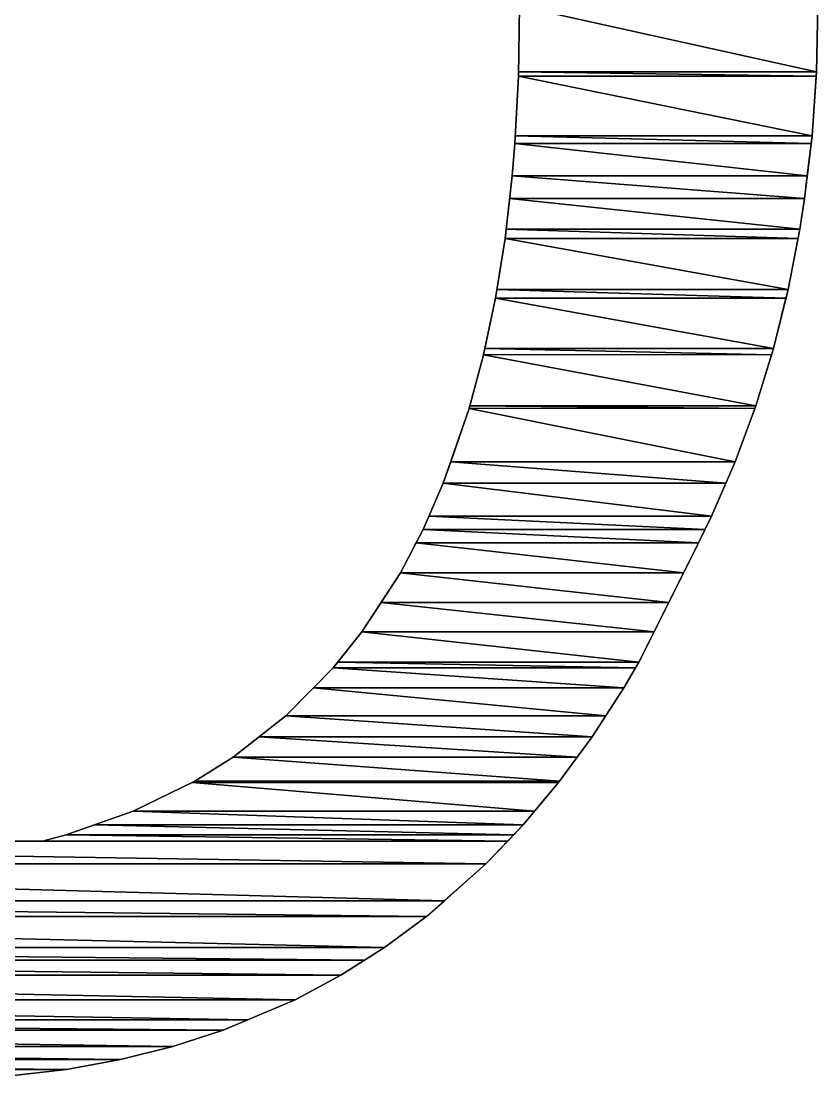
# Model space of a CAD drawing. Header units: metres. Extents: x -339 to -255, y -236 to -200.
# Drawn here: x -281.36 to -268, y -235.94 to -218.25 of the extents above; entities that cross this region are included whole.
import ezdxf

# ---------------------------------------------------------------- set-up
doc = ezdxf.new("R2010")
doc.units = ezdxf.units.M

msp = doc.modelspace()

# ---------------------------------------------------------------- linework, layer by layer
for points in [[(-273, -218, -366.41016), (-273.02, -219.175, -366.41016), (-273, -218, -346.41016), (-272.9999, -217.9999, -346.41006)], [(-273.02, -219.175, -366.41016), (-273, -218, -366.41016), (-273, -218, -346.41016), (-272.9999, -217.9999, -346.41006)], [(-273, -218, -346.41016), (-273.02, -219.175, -346.41016), (-273.02, -219.175, -366.41016), (-273.0199, -219.1749, -366.41006)], [(-273.02, -219.175, -346.41016), (-273, -218, -346.41016), (-273.02, -219.175, -346.41016), (-273.0199, -219.1749, -346.41006)], [(-268.0247, -219.09877, -346.41016), (-273, -218, -346.41016), (-273.0187, -219.09877, -346.41016), (-273.01862, -219.09866, -346.41006)], [(-268.0247, -219.09877, -366.41016), (-273, -218, -366.41016), (-273.0187, -219.09877, -366.41016), (-273.01862, -219.09866, -366.41006)], [(-273, -218, -346.41016), (-268.0247, -219.09877, -346.41016), (-268, -218, -346.41016), (-267.9999, -217.9999, -346.41006)], [(-273, -218, -366.41016), (-268.0247, -219.09877, -366.41016), (-268, -218, -366.41016), (-267.9999, -217.9999, -366.41006)], [(-268.0247, -219.09877, -366.41016), (-268.0247, -219.09877, -346.41016), (-268, -218, -366.41016), (-267.9999, -217.9999, -366.41006)], [(-268.0247, -219.09877, -346.41016), (-268, -218, -366.41016), (-268, -218, -346.41016), (-267.9999, -217.9999, -346.41006)], [(-268, -218, -366.41016), (-268.0247, -219.09877, -346.41016), (-268.0247, -219.09877, -366.41016), (-268.0246, -219.09866, -366.41006)], [(-268, -218, -346.41016), (-268, -218, -346.41016), (-268.0247, -219.09877, -346.41016), (-268.0246, -219.09866, -346.41006)], [(-268.02994, -219.175, -346.41016), (-273.0187, -219.09877, -346.41016), (-273.02, -219.175, -346.41016), (-273.0199, -219.1749, -346.41006)], [(-268.02994, -219.175, -366.41016), (-273.0187, -219.09877, -366.41016), (-273.02, -219.175, -366.41016), (-273.0199, -219.1749, -366.41006)], [(-273.0187, -219.09877, -346.41016), (-268.02994, -219.175, -346.41016), (-268.0247, -219.09877, -346.41016), (-268.0246, -219.09866, -346.41006)], [(-273.0187, -219.09877, -366.41016), (-268.02994, -219.175, -366.41016), (-268.0247, -219.09877, -366.41016), (-268.0246, -219.09866, -366.41006)], [(-268.09875, -220.17284, -346.41016), (-268.0247, -219.09877, -346.41016), (-268.0247, -219.09877, -366.41016), (-268.0246, -219.09866, -366.41006)], [(-268.0247, -219.09877, -346.41016), (-268.09875, -220.17284, -346.41016), (-268.0247, -219.09877, -346.41016), (-268.0246, -219.09866, -346.41006)], [(-268.09875, -220.17284, -366.41016), (-268.0247, -219.09877, -366.41016), (-268.09875, -220.17284, -346.41016), (-268.09866, -220.17273, -346.41006)], [(-268.0247, -219.09877, -366.41016), (-268.09875, -220.17284, -366.41016), (-268.09875, -220.17284, -346.41016), (-268.09866, -220.17273, -346.41006)], [(-268.0247, -219.09877, -346.41016), (-268.0247, -219.09877, -366.41016), (-268.0247, -219.09877, -346.41016), (-268.0246, -219.09866, -346.41006)], [(-273.08, -220.3, -366.41016), (-273.02, -219.175, -346.41016), (-273.02, -219.175, -366.41016), (-273.0199, -219.1749, -366.41006)], [(-273.08, -220.3, -346.41016), (-273.08, -220.3, -346.41016), (-273.02, -219.175, -346.41016), (-273.0199, -219.1749, -346.41006)], [(-273.02, -219.175, -366.41016), (-273.02, -219.175, -346.41016), (-273.08, -220.3, -366.41016), (-273.0799, -220.2999, -366.41006)], [(-273.02, -219.175, -346.41016), (-273.08, -220.3, -366.41016), (-273.08, -220.3, -346.41016), (-273.0799, -220.2999, -346.41006)], [(-268.09875, -220.17284, -346.41016), (-273.02, -219.175, -346.41016), (-273.0732, -220.17284, -346.41016), (-273.07312, -220.17273, -346.41006)], [(-268.09875, -220.17284, -366.41016), (-273.02, -219.175, -366.41016), (-273.0732, -220.17284, -366.41016), (-273.07312, -220.17273, -366.41006)], [(-273.02, -219.175, -346.41016), (-268.09875, -220.17284, -346.41016), (-268.02994, -219.175, -346.41016), (-268.02985, -219.1749, -346.41006)], [(-273.02, -219.175, -366.41016), (-268.09875, -220.17284, -366.41016), (-268.02994, -219.175, -366.41016), (-268.02985, -219.1749, -366.41006)], [(-273.02, -219.175, -346.41016), (-273.02, -219.175, -366.41016), (-273.02, -219.175, -346.41016), (-273.0199, -219.1749, -346.41006)], [(-268.1137, -220.3, -346.41016), (-273.0732, -220.17284, -346.41016), (-273.08, -220.3, -346.41016), (-273.0799, -220.2999, -346.41006)], [(-268.1137, -220.3, -366.41016), (-273.0732, -220.17284, -366.41016), (-273.08, -220.3, -366.41016), (-273.0799, -220.2999, -366.41006)], [(-273.0732, -220.17284, -346.41016), (-268.1137, -220.3, -346.41016), (-268.09875, -220.17284, -346.41016), (-268.09866, -220.17273, -346.41006)], [(-273.0732, -220.17284, -366.41016), (-268.1137, -220.3, -366.41016), (-268.09875, -220.17284, -366.41016), (-268.09866, -220.17273, -366.41006)], [(-268.22223, -221.22223, -366.41016), (-268.22223, -221.22223, -346.41016), (-268.09875, -220.17284, -366.41016), (-268.09866, -220.17273, -366.41006)], [(-268.22223, -221.22223, -346.41016), (-268.09875, -220.17284, -366.41016), (-268.09875, -220.17284, -346.41016), (-268.09866, -220.17273, -346.41006)], [(-268.09875, -220.17284, -366.41016), (-268.22223, -221.22223, -346.41016), (-268.22223, -221.22223, -366.41016), (-268.22214, -221.22212, -366.41006)], [(-268.09875, -220.17284, -346.41016), (-268.09875, -220.17284, -346.41016), (-268.22223, -221.22223, -346.41016), (-268.22214, -221.22212, -346.41006)], [(-268.09875, -220.17284, -346.41016), (-268.09875, -220.17284, -346.41016), (-268.09875, -220.17284, -366.41016), (-268.09866, -220.17273, -366.41006)], [(-273.08, -220.3, -366.41016), (-273.125, -220.84375, -366.41016), (-273.08, -220.3, -346.41016), (-273.0799, -220.2999, -346.41006)], [(-273.125, -220.84375, -366.41016), (-273.08, -220.3, -366.41016), (-273.08, -220.3, -346.41016), (-273.0799, -220.2999, -346.41006)], [(-268.1777, -220.84375, -346.41016), (-273.08, -220.3, -346.41016), (-273.125, -220.84375, -346.41016), (-273.1249, -220.84364, -346.41006)], [(-268.1777, -220.84375, -366.41016), (-273.08, -220.3, -366.41016), (-273.125, -220.84375, -366.41016), (-273.1249, -220.84364, -366.41006)], [(-273.08, -220.3, -346.41016), (-273.125, -220.84375, -346.41016), (-273.125, -220.84375, -366.41016), (-273.1249, -220.84364, -366.41006)], [(-273.125, -220.84375, -346.41016), (-273.08, -220.3, -346.41016), (-273.125, -220.84375, -346.41016), (-273.1249, -220.84364, -346.41006)], [(-273.08, -220.3, -346.41016), (-268.1777, -220.84375, -346.41016), (-268.1137, -220.3, -346.41016), (-268.11362, -220.2999, -346.41006)], [(-273.08, -220.3, -366.41016), (-268.1777, -220.84375, -366.41016), (-268.1137, -220.3, -366.41016), (-268.11362, -220.2999, -366.41006)], [(-273.08, -220.3, -346.41016), (-273.08, -220.3, -346.41016), (-273.08, -220.3, -366.41016), (-273.0799, -220.2999, -366.41006)], [(-273.245, -221.89375, -366.41016), (-273.125, -220.84375, -346.41016), (-273.125, -220.84375, -366.41016), (-273.1249, -220.84364, -366.41006)], [(-273.245, -221.89375, -346.41016), (-273.245, -221.89375, -346.41016), (-273.125, -220.84375, -346.41016), (-273.1249, -220.84364, -346.41006)], [(-273.125, -220.84375, -366.41016), (-273.125, -220.84375, -346.41016), (-273.245, -221.89375, -366.41016), (-273.2449, -221.89365, -366.41006)], [(-273.125, -220.84375, -346.41016), (-273.245, -221.89375, -366.41016), (-273.245, -221.89375, -346.41016), (-273.2449, -221.89365, -346.41006)], [(-268.22223, -221.22223, -346.41016), (-273.125, -220.84375, -346.41016), (-273.16824, -221.22223, -346.41016), (-273.16815, -221.22212, -346.41006)], [(-268.22223, -221.22223, -366.41016), (-273.125, -220.84375, -366.41016), (-273.16824, -221.22223, -366.41016), (-273.16815, -221.22212, -366.41006)], [(-273.125, -220.84375, -346.41016), (-268.22223, -221.22223, -346.41016), (-268.1777, -220.84375, -346.41016), (-268.1776, -220.84364, -346.41006)], [(-273.125, -220.84375, -366.41016), (-268.22223, -221.22223, -366.41016), (-268.1777, -220.84375, -366.41016), (-268.1776, -220.84364, -366.41006)], [(-273.125, -220.84375, -346.41016), (-273.125, -220.84375, -366.41016), (-273.125, -220.84375, -346.41016), (-273.1249, -220.84364, -346.41006)], [(-268.30246, -221.73766, -346.41016), (-273.16824, -221.22223, -346.41016), (-273.22717, -221.73766, -346.41016), (-273.22708, -221.73755, -346.41006)], [(-268.30246, -221.73766, -366.41016), (-273.16824, -221.22223, -366.41016), (-273.22717, -221.73766, -366.41016), (-273.22708, -221.73755, -366.41006)], [(-273.16824, -221.22223, -346.41016), (-268.30246, -221.73766, -346.41016), (-268.22223, -221.22223, -346.41016), (-268.22214, -221.22212, -346.41006)], [(-273.16824, -221.22223, -366.41016), (-268.30246, -221.73766, -366.41016), (-268.22223, -221.22223, -366.41016), (-268.22214, -221.22212, -366.41006)], [(-268.30246, -221.73766, -346.41016), (-268.22223, -221.22223, -346.41016), (-268.22223, -221.22223, -366.41016), (-268.22214, -221.22212, -366.41006)], [(-268.22223, -221.22223, -346.41016), (-268.30246, -221.73766, -346.41016), (-268.22223, -221.22223, -346.41016), (-268.22214, -221.22212, -346.41006)], [(-268.30246, -221.73766, -366.41016), (-268.22223, -221.22223, -366.41016), (-268.30246, -221.73766, -346.41016), (-268.30237, -221.73755, -346.41006)], [(-268.22223, -221.22223, -366.41016), (-268.30246, -221.73766, -366.41016), (-268.30246, -221.73766, -346.41016), (-268.30237, -221.73755, -346.41006)], [(-268.22223, -221.22223, -346.41016), (-268.22223, -221.22223, -366.41016), (-268.22223, -221.22223, -346.41016), (-268.22214, -221.22212, -346.41006)], [(-268.33292, -221.89375, -346.41016), (-273.22717, -221.73766, -346.41016), (-273.245, -221.89375, -346.41016), (-273.2449, -221.89365, -346.41006)], [(-268.33292, -221.89375, -366.41016), (-273.22717, -221.73766, -366.41016), (-273.245, -221.89375, -366.41016), (-273.2449, -221.89365, -366.41006)], [(-273.22717, -221.73766, -346.41016), (-268.33292, -221.89375, -346.41016), (-268.30246, -221.73766, -346.41016), (-268.30237, -221.73755, -346.41006)], [(-273.22717, -221.73766, -366.41016), (-268.33292, -221.89375, -366.41016), (-268.30246, -221.73766, -366.41016), (-268.30237, -221.73755, -366.41006)], [(-268.5, -222.75, -366.41016), (-268.5, -222.75, -346.41016), (-268.30246, -221.73766, -366.41016), (-268.30237, -221.73755, -366.41006)], [(-268.5, -222.75, -346.41016), (-268.30246, -221.73766, -366.41016), (-268.30246, -221.73766, -346.41016), (-268.30237, -221.73755, -346.41006)], [(-268.30246, -221.73766, -366.41016), (-268.5, -222.75, -346.41016), (-268.5, -222.75, -366.41016), (-268.4999, -222.7499, -366.41006)], [(-268.30246, -221.73766, -346.41016), (-268.30246, -221.73766, -346.41016), (-268.5, -222.75, -346.41016), (-268.4999, -222.7499, -346.41006)], [(-268.30246, -221.73766, -346.41016), (-268.30246, -221.73766, -346.41016), (-268.30246, -221.73766, -366.41016), (-268.30237, -221.73755, -366.41006)], [(-273.245, -221.89375, -366.41016), (-273.405, -222.89375, -366.41016), (-273.245, -221.89375, -346.41016), (-273.2449, -221.89365, -346.41006)], [(-273.405, -222.89375, -366.41016), (-273.245, -221.89375, -366.41016), (-273.245, -221.89375, -346.41016), (-273.2449, -221.89365, -346.41006)], [(-273.245, -221.89375, -346.41016), (-273.405, -222.89375, -346.41016), (-273.405, -222.89375, -366.41016), (-273.4049, -222.89365, -366.41006)], [(-273.405, -222.89375, -346.41016), (-273.245, -221.89375, -346.41016), (-273.405, -222.89375, -346.41016), (-273.4049, -222.89365, -346.41006)], [(-268.5, -222.75, -346.41016), (-273.245, -221.89375, -346.41016), (-273.382, -222.75, -346.41016), (-273.3819, -222.7499, -346.41006)], [(-268.5, -222.75, -366.41016), (-273.245, -221.89375, -366.41016), (-273.382, -222.75, -366.41016), (-273.3819, -222.7499, -366.41006)], [(-273.245, -221.89375, -346.41016), (-268.5, -222.75, -346.41016), (-268.33292, -221.89375, -346.41016), (-268.33282, -221.89365, -346.41006)], [(-273.245, -221.89375, -366.41016), (-268.5, -222.75, -366.41016), (-268.33292, -221.89375, -366.41016), (-268.33282, -221.89365, -366.41006)], [(-273.245, -221.89375, -346.41016), (-273.245, -221.89375, -346.41016), (-273.245, -221.89375, -366.41016), (-273.2449, -221.89365, -366.41006)], [(-268.53595, -222.89375, -346.41016), (-273.382, -222.75, -346.41016), (-273.405, -222.89375, -346.41016), (-273.4049, -222.89365, -346.41006)], [(-268.53595, -222.89375, -366.41016), (-273.382, -222.75, -366.41016), (-273.405, -222.89375, -366.41016), (-273.4049, -222.89365, -366.41006)], [(-273.382, -222.75, -346.41016), (-268.53595, -222.89375, -346.41016), (-268.5, -222.75, -346.41016), (-268.4999, -222.7499, -346.41006)], [(-273.382, -222.75, -366.41016), (-268.53595, -222.89375, -366.41016), (-268.5, -222.75, -366.41016), (-268.4999, -222.7499, -366.41006)], [(-268.74692, -223.73766, -346.41016), (-268.5, -222.75, -346.41016), (-268.5, -222.75, -366.41016), (-268.4999, -222.7499, -366.41006)], [(-268.5, -222.75, -346.41016), (-268.74692, -223.73766, -346.41016), (-268.5, -222.75, -346.41016), (-268.4999, -222.7499, -346.41006)], [(-268.74692, -223.73766, -366.41016), (-268.5, -222.75, -366.41016), (-268.74692, -223.73766, -346.41016), (-268.74683, -223.73755, -346.41006)], [(-268.5, -222.75, -366.41016), (-268.74692, -223.73766, -366.41016), (-268.74692, -223.73766, -346.41016), (-268.74683, -223.73755, -346.41006)], [(-268.5, -222.75, -346.41016), (-268.5, -222.75, -366.41016), (-268.5, -222.75, -346.41016), (-268.4999, -222.7499, -346.41006)], [(-273.605, -223.84375, -366.41016), (-273.405, -222.89375, -346.41016), (-273.405, -222.89375, -366.41016), (-273.4049, -222.89365, -366.41006)], [(-273.605, -223.84375, -346.41016), (-273.605, -223.84375, -346.41016), (-273.405, -222.89375, -346.41016), (-273.4049, -222.89365, -346.41006)], [(-273.405, -222.89375, -366.41016), (-273.405, -222.89375, -346.41016), (-273.605, -223.84375, -366.41016), (-273.60492, -223.84364, -366.41006)], [(-273.405, -222.89375, -346.41016), (-273.605, -223.84375, -366.41016), (-273.605, -223.84375, -346.41016), (-273.60492, -223.84364, -346.41006)], [(-268.74692, -223.73766, -346.41016), (-273.405, -222.89375, -346.41016), (-273.58267, -223.73766, -346.41016), (-273.58258, -223.73755, -346.41006)], [(-268.74692, -223.73766, -366.41016), (-273.405, -222.89375, -366.41016), (-273.58267, -223.73766, -366.41016), (-273.58258, -223.73755, -366.41006)], [(-273.405, -222.89375, -346.41016), (-268.74692, -223.73766, -346.41016), (-268.53595, -222.89375, -346.41016), (-268.53586, -222.89365, -346.41006)], [(-273.405, -222.89375, -366.41016), (-268.74692, -223.73766, -366.41016), (-268.53595, -222.89375, -366.41016), (-268.53586, -222.89365, -366.41006)], [(-273.405, -222.89375, -346.41016), (-273.405, -222.89375, -366.41016), (-273.405, -222.89375, -346.41016), (-273.4049, -222.89365, -346.41006)], [(-268.77957, -223.84375, -346.41016), (-273.58267, -223.73766, -346.41016), (-273.605, -223.84375, -346.41016), (-273.60492, -223.84364, -346.41006)], [(-268.77957, -223.84375, -366.41016), (-273.58267, -223.73766, -366.41016), (-273.605, -223.84375, -366.41016), (-273.60492, -223.84364, -366.41006)], [(-273.58267, -223.73766, -346.41016), (-268.77957, -223.84375, -346.41016), (-268.74692, -223.73766, -346.41016), (-268.74683, -223.73755, -346.41006)], [(-273.58267, -223.73766, -366.41016), (-268.77957, -223.84375, -366.41016), (-268.74692, -223.73766, -366.41016), (-268.74683, -223.73755, -366.41006)], [(-269.0432, -224.70062, -366.41016), (-269.0432, -224.70062, -346.41016), (-268.74692, -223.73766, -366.41016), (-268.74683, -223.73755, -366.41006)], [(-269.0432, -224.70062, -346.41016), (-268.74692, -223.73766, -366.41016), (-268.74692, -223.73766, -346.41016), (-268.74683, -223.73755, -346.41006)], [(-268.74692, -223.73766, -366.41016), (-269.0432, -224.70062, -346.41016), (-269.0432, -224.70062, -366.41016), (-269.04312, -224.70052, -366.41006)], [(-268.74692, -223.73766, -346.41016), (-268.74692, -223.73766, -346.41016), (-269.0432, -224.70062, -346.41016), (-269.04312, -224.70052, -346.41006)], [(-268.74692, -223.73766, -346.41016), (-268.74692, -223.73766, -346.41016), (-268.74692, -223.73766, -366.41016), (-268.74683, -223.73755, -366.41006)], [(-273.605, -223.84375, -366.41016), (-273.845, -224.74374, -366.41016), (-273.605, -223.84375, -346.41016), (-273.60492, -223.84364, -346.41006)], [(-273.845, -224.74374, -366.41016), (-273.605, -223.84375, -366.41016), (-273.605, -223.84375, -346.41016), (-273.60492, -223.84364, -346.41006)], [(-273.605, -223.84375, -346.41016), (-273.845, -224.74374, -346.41016), (-273.845, -224.74374, -366.41016), (-273.8449, -224.74364, -366.41006)], [(-273.845, -224.74374, -346.41016), (-273.605, -223.84375, -346.41016), (-273.845, -224.74374, -346.41016), (-273.8449, -224.74364, -346.41006)], [(-269.0432, -224.70062, -346.41016), (-273.605, -223.84375, -346.41016), (-273.8335, -224.70062, -346.41016), (-273.8334, -224.70052, -346.41006)], [(-269.0432, -224.70062, -366.41016), (-273.605, -223.84375, -366.41016), (-273.8335, -224.70062, -366.41016), (-273.8334, -224.70052, -366.41006)], [(-273.605, -223.84375, -346.41016), (-269.0432, -224.70062, -346.41016), (-268.77957, -223.84375, -346.41016), (-268.77948, -223.84364, -346.41006)], [(-273.605, -223.84375, -366.41016), (-269.0432, -224.70062, -366.41016), (-268.77957, -223.84375, -366.41016), (-268.77948, -223.84364, -366.41006)], [(-273.605, -223.84375, -346.41016), (-273.605, -223.84375, -346.41016), (-273.605, -223.84375, -366.41016), (-273.60492, -223.84364, -366.41006)], [(-274.28, -226, -366.41016), (-273.845, -224.74374, -346.41016), (-273.845, -224.74374, -366.41016), (-273.8449, -224.74364, -366.41006)], [(-274.28, -226, -346.41016), (-274.28, -226, -346.41016), (-273.845, -224.74374, -346.41016), (-273.8449, -224.74364, -346.41006)], [(-273.845, -224.74374, -366.41016), (-273.845, -224.74374, -346.41016), (-274.28, -226, -366.41016), (-274.2799, -225.9999, -366.41006)], [(-273.845, -224.74374, -346.41016), (-274.28, -226, -366.41016), (-274.28, -226, -346.41016), (-274.2799, -225.9999, -346.41006)], [(-269.3889, -225.63889, -346.41016), (-273.845, -224.74374, -346.41016), (-274.15497, -225.63889, -346.41016), (-274.15488, -225.63878, -346.41006)], [(-269.3889, -225.63889, -366.41016), (-273.845, -224.74374, -366.41016), (-274.15497, -225.63889, -366.41016), (-274.15488, -225.63878, -366.41006)], [(-269.0591, -224.74374, -346.41016), (-273.8335, -224.70062, -346.41016), (-273.845, -224.74374, -346.41016), (-273.8449, -224.74364, -346.41006)], [(-269.0591, -224.74374, -366.41016), (-273.8335, -224.70062, -366.41016), (-273.845, -224.74374, -366.41016), (-273.8449, -224.74364, -366.41006)], [(-273.845, -224.74374, -346.41016), (-269.3889, -225.63889, -346.41016), (-269.0591, -224.74374, -346.41016), (-269.05902, -224.74364, -346.41006)], [(-273.845, -224.74374, -366.41016), (-269.3889, -225.63889, -366.41016), (-269.0591, -224.74374, -366.41016), (-269.05902, -224.74364, -366.41006)], [(-273.845, -224.74374, -346.41016), (-273.845, -224.74374, -366.41016), (-273.845, -224.74374, -346.41016), (-273.8449, -224.74364, -346.41006)], [(-273.8335, -224.70062, -346.41016), (-269.0591, -224.74374, -346.41016), (-269.0432, -224.70062, -346.41016), (-269.04312, -224.70052, -346.41006)], [(-273.8335, -224.70062, -366.41016), (-269.0591, -224.74374, -366.41016), (-269.0432, -224.70062, -366.41016), (-269.04312, -224.70052, -366.41006)], [(-269.3889, -225.63889, -346.41016), (-269.0432, -224.70062, -346.41016), (-269.0432, -224.70062, -366.41016), (-269.04312, -224.70052, -366.41006)], [(-269.0432, -224.70062, -346.41016), (-269.3889, -225.63889, -346.41016), (-269.0432, -224.70062, -346.41016), (-269.04312, -224.70052, -346.41006)], [(-269.3889, -225.63889, -366.41016), (-269.0432, -224.70062, -366.41016), (-269.3889, -225.63889, -346.41016), (-269.3888, -225.63878, -346.41006)], [(-269.0432, -224.70062, -366.41016), (-269.3889, -225.63889, -366.41016), (-269.3889, -225.63889, -346.41016), (-269.3888, -225.63878, -346.41006)], [(-269.0432, -224.70062, -346.41016), (-269.0432, -224.70062, -366.41016), (-269.0432, -224.70062, -346.41016), (-269.04312, -224.70052, -346.41006)], [(-269.54504, -226, -346.41016), (-274.15497, -225.63889, -346.41016), (-274.28, -226, -346.41016), (-274.2799, -225.9999, -346.41006)], [(-269.54504, -226, -366.41016), (-274.15497, -225.63889, -366.41016), (-274.28, -226, -366.41016), (-274.2799, -225.9999, -366.41006)], [(-274.15497, -225.63889, -346.41016), (-269.54504, -226, -346.41016), (-269.3889, -225.63889, -346.41016), (-269.3888, -225.63878, -346.41006)], [(-274.15497, -225.63889, -366.41016), (-269.54504, -226, -366.41016), (-269.3889, -225.63889, -366.41016), (-269.3888, -225.63878, -366.41006)], [(-269.78394, -226.55247, -366.41016), (-269.78394, -226.55247, -346.41016), (-269.3889, -225.63889, -366.41016), (-269.3888, -225.63878, -366.41006)], [(-269.78394, -226.55247, -346.41016), (-269.3889, -225.63889, -366.41016), (-269.3889, -225.63889, -346.41016), (-269.3888, -225.63878, -346.41006)], [(-269.3889, -225.63889, -366.41016), (-269.78394, -226.55247, -346.41016), (-269.78394, -226.55247, -366.41016), (-269.78384, -226.55237, -366.41006)], [(-269.3889, -225.63889, -346.41016), (-269.3889, -225.63889, -346.41016), (-269.78394, -226.55247, -346.41016), (-269.78384, -226.55237, -346.41006)], [(-269.3889, -225.63889, -346.41016), (-269.3889, -225.63889, -346.41016), (-269.3889, -225.63889, -366.41016), (-269.3888, -225.63878, -366.41006)], [(-274.28, -226, -366.41016), (-274.62, -226.775, -366.41016), (-274.28, -226, -346.41016), (-274.2799, -225.9999, -346.41006)], [(-274.62, -226.775, -366.41016), (-274.28, -226, -366.41016), (-274.28, -226, -346.41016), (-274.2799, -225.9999, -346.41006)], [(-274.28, -226, -346.41016), (-274.62, -226.775, -346.41016), (-274.62, -226.775, -366.41016), (-274.6199, -226.77489, -366.41006)], [(-274.62, -226.775, -346.41016), (-274.28, -226, -346.41016), (-274.62, -226.775, -346.41016), (-274.6199, -226.77489, -346.41006)], [(-269.78394, -226.55247, -346.41016), (-274.28, -226, -346.41016), (-274.52237, -226.55247, -346.41016), (-274.52228, -226.55237, -346.41006)], [(-269.78394, -226.55247, -366.41016), (-274.28, -226, -366.41016), (-274.52237, -226.55247, -366.41016), (-274.52228, -226.55237, -366.41006)], [(-274.28, -226, -346.41016), (-269.78394, -226.55247, -346.41016), (-269.54504, -226, -346.41016), (-269.54495, -225.9999, -346.41006)], [(-274.28, -226, -366.41016), (-269.78394, -226.55247, -366.41016), (-269.54504, -226, -366.41016), (-269.54495, -225.9999, -366.41006)], [(-274.28, -226, -346.41016), (-274.28, -226, -346.41016), (-274.28, -226, -366.41016), (-274.2799, -225.9999, -366.41006)], [(-269.8914, -226.775, -346.41016), (-274.52237, -226.55247, -346.41016), (-274.62, -226.775, -346.41016), (-274.6199, -226.77489, -346.41006)], [(-269.8914, -226.775, -366.41016), (-274.52237, -226.55247, -366.41016), (-274.62, -226.775, -366.41016), (-274.6199, -226.77489, -366.41006)], [(-274.52237, -226.55247, -346.41016), (-269.8914, -226.775, -346.41016), (-269.78394, -226.55247, -346.41016), (-269.78384, -226.55237, -346.41006)], [(-274.52237, -226.55247, -366.41016), (-269.8914, -226.775, -366.41016), (-269.78394, -226.55247, -366.41016), (-269.78384, -226.55237, -366.41006)], [(-270, -227, -346.41016), (-269.78394, -226.55247, -346.41016), (-269.78394, -226.55247, -366.41016), (-269.78384, -226.55237, -366.41006)], [(-269.78394, -226.55247, -346.41016), (-270, -227, -346.41016), (-269.78394, -226.55247, -346.41016), (-269.78384, -226.55237, -346.41006)], [(-270, -227, -366.41016), (-269.78394, -226.55247, -366.41016), (-270, -227, -346.41016), (-269.9999, -226.9999, -346.41006)], [(-269.78394, -226.55247, -366.41016), (-270, -227, -366.41016), (-270, -227, -346.41016), (-269.9999, -226.9999, -346.41006)], [(-269.78394, -226.55247, -346.41016), (-269.78394, -226.55247, -366.41016), (-269.78394, -226.55247, -346.41016), (-269.78384, -226.55237, -346.41006)], [(-275, -227.5, -366.41016), (-274.62, -226.775, -346.41016), (-274.62, -226.775, -366.41016), (-274.6199, -226.77489, -366.41006)], [(-275, -227.5, -346.41016), (-275, -227.5, -346.41016), (-274.62, -226.775, -346.41016), (-274.6199, -226.77489, -346.41006)], [(-274.62, -226.775, -366.41016), (-274.62, -226.775, -346.41016), (-275, -227.5, -366.41016), (-274.9999, -227.4999, -366.41006)], [(-274.62, -226.775, -346.41016), (-275, -227.5, -366.41016), (-275, -227.5, -346.41016), (-274.9999, -227.4999, -346.41006)], [(-270, -227, -346.41016), (-274.62, -226.775, -346.41016), (-274.7379, -227, -346.41016), (-274.73782, -226.9999, -346.41006)], [(-270, -227, -366.41016), (-274.62, -226.775, -366.41016), (-274.7379, -227, -366.41016), (-274.73782, -226.9999, -366.41006)], [(-274.62, -226.775, -346.41016), (-270, -227, -346.41016), (-269.8914, -226.775, -346.41016), (-269.8913, -226.77489, -346.41006)], [(-274.62, -226.775, -366.41016), (-270, -227, -366.41016), (-269.8914, -226.775, -366.41016), (-269.8913, -226.77489, -366.41006)], [(-274.62, -226.775, -346.41016), (-274.62, -226.775, -366.41016), (-274.62, -226.775, -346.41016), (-274.6199, -226.77489, -346.41006)], [(-270.25, -227.5, -346.41016), (-274.7379, -227, -346.41016), (-275, -227.5, -346.41016), (-274.9999, -227.4999, -346.41006)], [(-270.25, -227.5, -366.41016), (-274.7379, -227, -366.41016), (-275, -227.5, -366.41016), (-274.9999, -227.4999, -366.41006)], [(-274.7379, -227, -346.41016), (-270.25, -227.5, -346.41016), (-270, -227, -346.41016), (-269.9999, -226.9999, -346.41006)], [(-274.7379, -227, -366.41016), (-270.25, -227.5, -366.41016), (-270, -227, -366.41016), (-269.9999, -226.9999, -366.41006)], [(-270.5, -228, -366.41016), (-270.5, -228, -346.41016), (-270, -227, -366.41016), (-269.9999, -226.9999, -366.41006)], [(-270.5, -228, -346.41016), (-270, -227, -366.41016), (-270, -227, -346.41016), (-269.9999, -226.9999, -346.41006)], [(-270, -227, -366.41016), (-270.5, -228, -346.41016), (-270.5, -228, -366.41016), (-270.4999, -227.9999, -366.41006)], [(-270, -227, -346.41016), (-270, -227, -346.41016), (-270.5, -228, -346.41016), (-270.4999, -227.9999, -346.41006)], [(-270, -227, -346.41016), (-270, -227, -346.41016), (-270, -227, -366.41016), (-269.9999, -226.9999, -366.41006)], [(-275, -227.5, -366.41016), (-275.645, -228.49376, -366.41016), (-275, -227.5, -346.41016), (-274.9999, -227.4999, -346.41006)], [(-275.645, -228.49376, -366.41016), (-275, -227.5, -366.41016), (-275, -227.5, -346.41016), (-274.9999, -227.4999, -346.41006)], [(-275, -227.5, -346.41016), (-275.645, -228.49376, -346.41016), (-275.645, -228.49376, -366.41016), (-275.6449, -228.49365, -366.41006)], [(-275.645, -228.49376, -346.41016), (-275, -227.5, -346.41016), (-275.645, -228.49376, -346.41016), (-275.6449, -228.49365, -346.41006)], [(-270.5, -228, -346.41016), (-275, -227.5, -346.41016), (-275.32452, -228, -346.41016), (-275.32443, -227.9999, -346.41006)], [(-270.5, -228, -366.41016), (-275, -227.5, -366.41016), (-275.32452, -228, -366.41016), (-275.32443, -227.9999, -366.41006)], [(-275, -227.5, -346.41016), (-270.5, -228, -346.41016), (-270.25, -227.5, -346.41016), (-270.2499, -227.4999, -346.41006)], [(-275, -227.5, -366.41016), (-270.5, -228, -366.41016), (-270.25, -227.5, -366.41016), (-270.2499, -227.4999, -366.41006)], [(-275, -227.5, -346.41016), (-275, -227.5, -346.41016), (-275, -227.5, -366.41016), (-274.9999, -227.4999, -366.41006)], [(-270.7469, -228.49376, -346.41016), (-275.32452, -228, -346.41016), (-275.645, -228.49376, -346.41016), (-275.6449, -228.49365, -346.41006)], [(-270.7469, -228.49376, -366.41016), (-275.32452, -228, -366.41016), (-275.645, -228.49376, -366.41016), (-275.6449, -228.49365, -366.41006)], [(-275.32452, -228, -346.41016), (-270.7469, -228.49376, -346.41016), (-270.5, -228, -346.41016), (-270.4999, -227.9999, -346.41006)], [(-275.32452, -228, -366.41016), (-270.7469, -228.49376, -366.41016), (-270.5, -228, -366.41016), (-270.4999, -227.9999, -366.41006)], [(-271, -229, -346.41016), (-270.5, -228, -346.41016), (-270.5, -228, -366.41016), (-270.4999, -227.9999, -366.41006)], [(-270.5, -228, -346.41016), (-271, -229, -346.41016), (-270.5, -228, -346.41016), (-270.4999, -227.9999, -346.41006)], [(-271, -229, -366.41016), (-270.5, -228, -366.41016), (-271, -229, -346.41016), (-270.9999, -228.9999, -346.41006)], [(-270.5, -228, -366.41016), (-271, -229, -366.41016), (-271, -229, -346.41016), (-270.9999, -228.9999, -346.41006)], [(-270.5, -228, -346.41016), (-270.5, -228, -366.41016), (-270.5, -228, -346.41016), (-270.4999, -227.9999, -346.41006)], [(-276.125, -229.09375, -366.41016), (-275.645, -228.49376, -346.41016), (-275.645, -228.49376, -366.41016), (-275.6449, -228.49365, -366.41006)], [(-276.125, -229.09375, -346.41016), (-276.125, -229.09375, -346.41016), (-275.645, -228.49376, -346.41016), (-275.6449, -228.49365, -346.41006)], [(-275.645, -228.49376, -366.41016), (-275.645, -228.49376, -346.41016), (-276.125, -229.09375, -366.41016), (-276.1249, -229.09364, -366.41006)], [(-275.645, -228.49376, -346.41016), (-276.125, -229.09375, -366.41016), (-276.125, -229.09375, -346.41016), (-276.1249, -229.09364, -346.41006)], [(-271, -229, -346.41016), (-275.645, -228.49376, -346.41016), (-276.05, -229, -346.41016), (-276.0499, -228.9999, -346.41006)], [(-271, -229, -366.41016), (-275.645, -228.49376, -366.41016), (-276.05, -229, -366.41016), (-276.0499, -228.9999, -366.41006)], [(-275.645, -228.49376, -346.41016), (-271, -229, -346.41016), (-270.7469, -228.49376, -346.41016), (-270.7468, -228.49365, -346.41006)], [(-275.645, -228.49376, -366.41016), (-271, -229, -366.41016), (-270.7469, -228.49376, -366.41016), (-270.7468, -228.49365, -366.41006)], [(-275.645, -228.49376, -346.41016), (-275.645, -228.49376, -366.41016), (-275.645, -228.49376, -346.41016), (-275.6449, -228.49365, -346.41006)], [(-271.05527, -229.09375, -346.41016), (-276.05, -229, -346.41016), (-276.125, -229.09375, -346.41016), (-276.1249, -229.09364, -346.41006)], [(-271.05527, -229.09375, -366.41016), (-276.05, -229, -366.41016), (-276.125, -229.09375, -366.41016), (-276.1249, -229.09364, -366.41006)], [(-276.05, -229, -346.41016), (-271.05527, -229.09375, -346.41016), (-271, -229, -346.41016), (-270.9999, -228.9999, -346.41006)], [(-276.05, -229, -366.41016), (-271.05527, -229.09375, -366.41016), (-271, -229, -366.41016), (-270.9999, -228.9999, -366.41006)], [(-271.2539, -229.43066, -366.41016), (-271.2539, -229.43066, -346.41016), (-271, -229, -366.41016), (-270.9999, -228.9999, -366.41006)], [(-271.2539, -229.43066, -346.41016), (-271, -229, -366.41016), (-271, -229, -346.41016), (-270.9999, -228.9999, -346.41006)], [(-271, -229, -366.41016), (-271.2539, -229.43066, -346.41016), (-271.2539, -229.43066, -366.41016), (-271.2538, -229.43056, -366.41006)], [(-271, -229, -346.41016), (-271, -229, -346.41016), (-271.2539, -229.43066, -346.41016), (-271.2538, -229.43056, -346.41006)], [(-271, -229, -346.41016), (-271, -229, -346.41016), (-271, -229, -366.41016), (-270.9999, -228.9999, -366.41006)], [(-276.125, -229.09375, -366.41016), (-276.91998, -229.90001, -366.41016), (-276.125, -229.09375, -346.41016), (-276.1249, -229.09364, -346.41006)], [(-276.91998, -229.90001, -366.41016), (-276.125, -229.09375, -366.41016), (-276.125, -229.09375, -346.41016), (-276.1249, -229.09364, -346.41006)], [(-276.125, -229.09375, -346.41016), (-276.91998, -229.90001, -346.41016), (-276.91998, -229.90001, -366.41016), (-276.9199, -229.8999, -366.41006)], [(-276.91998, -229.90001, -346.41016), (-276.125, -229.09375, -346.41016), (-276.91998, -229.90001, -346.41016), (-276.9199, -229.8999, -346.41006)], [(-271.2539, -229.43066, -346.41016), (-276.125, -229.09375, -346.41016), (-276.4572, -229.43066, -346.41016), (-276.45712, -229.43056, -346.41006)], [(-271.2539, -229.43066, -366.41016), (-276.125, -229.09375, -366.41016), (-276.4572, -229.43066, -366.41016), (-276.45712, -229.43056, -366.41006)], [(-276.125, -229.09375, -346.41016), (-271.2539, -229.43066, -346.41016), (-271.05527, -229.09375, -346.41016), (-271.05518, -229.09364, -346.41006)], [(-276.125, -229.09375, -366.41016), (-271.2539, -229.43066, -366.41016), (-271.05527, -229.09375, -366.41016), (-271.05518, -229.09364, -366.41006)], [(-276.125, -229.09375, -346.41016), (-276.125, -229.09375, -346.41016), (-276.125, -229.09375, -366.41016), (-276.1249, -229.09364, -366.41006)], [(-271.55786, -229.90001, -346.41016), (-276.4572, -229.43066, -346.41016), (-276.91998, -229.90001, -346.41016), (-276.9199, -229.8999, -346.41006)], [(-271.55786, -229.90001, -366.41016), (-276.4572, -229.43066, -366.41016), (-276.91998, -229.90001, -366.41016), (-276.9199, -229.8999, -366.41006)], [(-276.4572, -229.43066, -346.41016), (-271.55786, -229.90001, -346.41016), (-271.2539, -229.43066, -346.41016), (-271.2538, -229.43056, -346.41006)], [(-276.4572, -229.43066, -366.41016), (-271.55786, -229.90001, -366.41016), (-271.2539, -229.43066, -366.41016), (-271.2538, -229.43056, -366.41006)], [(-271.78516, -230.25098, -346.41016), (-271.2539, -229.43066, -346.41016), (-271.2539, -229.43066, -366.41016), (-271.2538, -229.43056, -366.41006)], [(-271.2539, -229.43066, -346.41016), (-271.78516, -230.25098, -346.41016), (-271.2539, -229.43066, -346.41016), (-271.2538, -229.43056, -346.41006)], [(-271.78516, -230.25098, -366.41016), (-271.2539, -229.43066, -366.41016), (-271.78516, -230.25098, -346.41016), (-271.78506, -230.25087, -346.41006)], [(-271.2539, -229.43066, -366.41016), (-271.78516, -230.25098, -366.41016), (-271.78516, -230.25098, -346.41016), (-271.78506, -230.25087, -346.41006)], [(-271.2539, -229.43066, -346.41016), (-271.2539, -229.43066, -366.41016), (-271.2539, -229.43066, -346.41016), (-271.2538, -229.43056, -346.41006)], [(-277.805, -230.59375, -366.41016), (-276.91998, -229.90001, -346.41016), (-276.91998, -229.90001, -366.41016), (-276.9199, -229.8999, -366.41006)], [(-277.805, -230.59375, -346.41016), (-277.805, -230.59375, -346.41016), (-276.91998, -229.90001, -346.41016), (-276.9199, -229.8999, -346.41006)], [(-276.91998, -229.90001, -366.41016), (-276.91998, -229.90001, -346.41016), (-277.805, -230.59375, -366.41016), (-277.8049, -230.59364, -366.41006)], [(-276.91998, -229.90001, -346.41016), (-277.805, -230.59375, -366.41016), (-277.805, -230.59375, -346.41016), (-277.8049, -230.59364, -346.41006)], [(-271.78516, -230.25098, -346.41016), (-276.91998, -229.90001, -346.41016), (-277.36774, -230.25098, -346.41016), (-277.36765, -230.25087, -346.41006)], [(-271.78516, -230.25098, -366.41016), (-276.91998, -229.90001, -366.41016), (-277.36774, -230.25098, -366.41016), (-277.36765, -230.25087, -366.41006)], [(-276.91998, -229.90001, -346.41016), (-271.78516, -230.25098, -346.41016), (-271.55786, -229.90001, -346.41016), (-271.55777, -229.8999, -346.41006)], [(-276.91998, -229.90001, -366.41016), (-271.78516, -230.25098, -366.41016), (-271.55786, -229.90001, -366.41016), (-271.55777, -229.8999, -366.41006)], [(-276.91998, -229.90001, -346.41016), (-276.91998, -229.90001, -366.41016), (-276.91998, -229.90001, -346.41016), (-276.9199, -229.8999, -346.41006)], [(-272.037, -230.59375, -346.41016), (-277.36774, -230.25098, -346.41016), (-277.805, -230.59375, -346.41016), (-277.8049, -230.59364, -346.41006)], [(-272.037, -230.59375, -366.41016), (-277.36774, -230.25098, -366.41016), (-277.805, -230.59375, -366.41016), (-277.8049, -230.59364, -366.41006)], [(-277.36774, -230.25098, -346.41016), (-272.037, -230.59375, -346.41016), (-271.78516, -230.25098, -346.41016), (-271.78506, -230.25087, -346.41006)], [(-277.36774, -230.25098, -366.41016), (-272.037, -230.59375, -366.41016), (-271.78516, -230.25098, -366.41016), (-271.78506, -230.25087, -366.41006)], [(-272.34766, -231.0166, -366.41016), (-272.34766, -231.0166, -346.41016), (-271.78516, -230.25098, -366.41016), (-271.78506, -230.25087, -366.41006)], [(-272.34766, -231.0166, -346.41016), (-271.78516, -230.25098, -366.41016), (-271.78516, -230.25098, -346.41016), (-271.78506, -230.25087, -346.41006)], [(-271.78516, -230.25098, -366.41016), (-272.34766, -231.0166, -346.41016), (-272.34766, -231.0166, -366.41016), (-272.34756, -231.0165, -366.41006)], [(-271.78516, -230.25098, -346.41016), (-271.78516, -230.25098, -346.41016), (-272.34766, -231.0166, -346.41016), (-272.34756, -231.0165, -346.41006)], [(-271.78516, -230.25098, -346.41016), (-271.78516, -230.25098, -346.41016), (-271.78516, -230.25098, -366.41016), (-271.78506, -230.25087, -366.41006)], [(-277.805, -230.59375, -366.41016), (-278.445, -230.99376, -366.41016), (-277.805, -230.59375, -346.41016), (-277.8049, -230.59364, -346.41006)], [(-278.445, -230.99376, -366.41016), (-277.805, -230.59375, -366.41016), (-277.805, -230.59375, -346.41016), (-277.8049, -230.59364, -346.41006)], [(-272.33087, -230.99376, -346.41016), (-277.805, -230.59375, -346.41016), (-278.445, -230.99376, -346.41016), (-278.44492, -230.99365, -346.41006)], [(-272.33087, -230.99376, -366.41016), (-277.805, -230.59375, -366.41016), (-278.445, -230.99376, -366.41016), (-278.44492, -230.99365, -366.41006)], [(-277.805, -230.59375, -346.41016), (-278.445, -230.99376, -346.41016), (-278.445, -230.99376, -366.41016), (-278.44492, -230.99365, -366.41006)], [(-278.445, -230.99376, -346.41016), (-277.805, -230.59375, -346.41016), (-278.445, -230.99376, -346.41016), (-278.44492, -230.99365, -346.41006)], [(-277.805, -230.59375, -346.41016), (-272.33087, -230.99376, -346.41016), (-272.037, -230.59375, -346.41016), (-272.0369, -230.59364, -346.41006)], [(-277.805, -230.59375, -366.41016), (-272.33087, -230.99376, -366.41016), (-272.037, -230.59375, -366.41016), (-272.0369, -230.59364, -366.41006)], [(-277.805, -230.59375, -346.41016), (-277.805, -230.59375, -346.41016), (-277.805, -230.59375, -366.41016), (-277.8049, -230.59364, -366.41006)], [(-279.48, -231.5, -366.41016), (-278.445, -230.99376, -346.41016), (-278.445, -230.99376, -366.41016), (-278.44492, -230.99365, -366.41006)], [(-279.48, -231.5, -346.41016), (-279.48, -231.5, -346.41016), (-278.445, -230.99376, -346.41016), (-278.44492, -230.99365, -346.41006)], [(-278.445, -230.99376, -366.41016), (-278.445, -230.99376, -346.41016), (-279.48, -231.5, -366.41016), (-279.47992, -231.4999, -366.41006)], [(-278.445, -230.99376, -346.41016), (-279.48, -231.5, -366.41016), (-279.48, -231.5, -346.41016), (-279.47992, -231.4999, -346.41006)], [(-272.34766, -231.0166, -346.41016), (-278.445, -230.99376, -346.41016), (-278.4917, -231.0166, -346.41016), (-278.4916, -231.0165, -346.41006)], [(-272.34766, -231.0166, -366.41016), (-278.445, -230.99376, -366.41016), (-278.4917, -231.0166, -366.41016), (-278.4916, -231.0165, -366.41006)], [(-278.445, -230.99376, -346.41016), (-272.34766, -231.0166, -346.41016), (-272.33087, -230.99376, -346.41016), (-272.33078, -230.99365, -346.41006)], [(-278.445, -230.99376, -366.41016), (-272.34766, -231.0166, -366.41016), (-272.33087, -230.99376, -366.41016), (-272.33078, -230.99365, -366.41006)], [(-278.445, -230.99376, -346.41016), (-278.445, -230.99376, -366.41016), (-278.445, -230.99376, -346.41016), (-278.44492, -230.99365, -346.41006)], [(-272.75137, -231.5, -346.41016), (-278.4917, -231.0166, -346.41016), (-279.48, -231.5, -346.41016), (-279.47992, -231.4999, -346.41006)], [(-272.75137, -231.5, -366.41016), (-278.4917, -231.0166, -366.41016), (-279.48, -231.5, -366.41016), (-279.47992, -231.4999, -366.41006)], [(-278.4917, -231.0166, -346.41016), (-272.75137, -231.5, -346.41016), (-272.34766, -231.0166, -346.41016), (-272.34756, -231.0165, -346.41006)], [(-278.4917, -231.0166, -366.41016), (-272.75137, -231.5, -366.41016), (-272.34766, -231.0166, -366.41016), (-272.34756, -231.0165, -366.41006)], [(-272.9414, -231.72754, -346.41016), (-272.34766, -231.0166, -346.41016), (-272.34766, -231.0166, -366.41016), (-272.34756, -231.0165, -366.41006)], [(-272.34766, -231.0166, -346.41016), (-272.9414, -231.72754, -346.41016), (-272.34766, -231.0166, -346.41016), (-272.34756, -231.0165, -346.41006)], [(-272.9414, -231.72754, -366.41016), (-272.34766, -231.0166, -366.41016), (-272.9414, -231.72754, -346.41016), (-272.9413, -231.72743, -346.41006)], [(-272.34766, -231.0166, -366.41016), (-272.9414, -231.72754, -366.41016), (-272.9414, -231.72754, -346.41016), (-272.9413, -231.72743, -346.41006)], [(-272.34766, -231.0166, -346.41016), (-272.34766, -231.0166, -366.41016), (-272.34766, -231.0166, -346.41016), (-272.34756, -231.0165, -346.41006)], [(-279.48, -231.5, -366.41016), (-280.605, -231.89375, -366.41016), (-279.48, -231.5, -346.41016), (-279.47992, -231.4999, -346.41006)], [(-280.605, -231.89375, -366.41016), (-279.48, -231.5, -366.41016), (-279.48, -231.5, -346.41016), (-279.47992, -231.4999, -346.41006)], [(-279.48, -231.5, -346.41016), (-280.605, -231.89375, -346.41016), (-280.605, -231.89375, -366.41016), (-280.60492, -231.89365, -366.41006)], [(-280.605, -231.89375, -346.41016), (-279.48, -231.5, -346.41016), (-280.605, -231.89375, -346.41016), (-280.60492, -231.89365, -346.41006)], [(-272.9414, -231.72754, -346.41016), (-279.48, -231.5, -346.41016), (-280.1301, -231.72754, -346.41016), (-280.13, -231.72743, -346.41006)], [(-272.9414, -231.72754, -366.41016), (-279.48, -231.5, -366.41016), (-280.1301, -231.72754, -366.41016), (-280.13, -231.72743, -366.41006)], [(-279.48, -231.5, -346.41016), (-272.9414, -231.72754, -346.41016), (-272.75137, -231.5, -346.41016), (-272.75128, -231.4999, -346.41006)], [(-279.48, -231.5, -366.41016), (-272.9414, -231.72754, -366.41016), (-272.75137, -231.5, -366.41016), (-272.75128, -231.4999, -366.41006)], [(-279.48, -231.5, -346.41016), (-279.48, -231.5, -346.41016), (-279.48, -231.5, -366.41016), (-279.47992, -231.4999, -366.41006)], [(-281, -232, -366.41016), (-280.605, -231.89375, -346.41016), (-280.605, -231.89375, -366.41016), (-280.60492, -231.89365, -366.41006)], [(-281, -232, -346.41016), (-281, -232, -346.41016), (-280.605, -231.89375, -346.41016), (-280.60492, -231.89365, -346.41006)], [(-273.2009, -232, -346.41016), (-280.605, -231.89375, -346.41016), (-281, -232, -346.41016), (-280.9999, -231.9999, -346.41006)], [(-273.2009, -232, -366.41016), (-280.605, -231.89375, -366.41016), (-281, -232, -366.41016), (-280.9999, -231.9999, -366.41006)], [(-280.605, -231.89375, -366.41016), (-280.605, -231.89375, -346.41016), (-281, -232, -366.41016), (-280.9999, -231.9999, -366.41006)], [(-280.605, -231.89375, -346.41016), (-281, -232, -366.41016), (-281, -232, -346.41016), (-280.9999, -231.9999, -346.41006)], [(-273.0997, -231.89375, -346.41016), (-280.1301, -231.72754, -346.41016), (-280.605, -231.89375, -346.41016), (-280.60492, -231.89365, -346.41006)], [(-273.0997, -231.89375, -366.41016), (-280.1301, -231.72754, -366.41016), (-280.605, -231.89375, -366.41016), (-280.60492, -231.89365, -366.41006)], [(-280.605, -231.89375, -346.41016), (-273.2009, -232, -346.41016), (-273.0997, -231.89375, -346.41016), (-273.0996, -231.89365, -346.41006)], [(-280.605, -231.89375, -366.41016), (-273.2009, -232, -366.41016), (-273.0997, -231.89375, -366.41016), (-273.0996, -231.89365, -366.41006)], [(-280.605, -231.89375, -346.41016), (-280.605, -231.89375, -366.41016), (-280.605, -231.89375, -346.41016), (-280.60492, -231.89365, -346.41006)], [(-280.1301, -231.72754, -346.41016), (-273.0997, -231.89375, -346.41016), (-272.9414, -231.72754, -346.41016), (-272.9413, -231.72743, -346.41006)], [(-280.1301, -231.72754, -366.41016), (-273.0997, -231.89375, -366.41016), (-272.9414, -231.72754, -366.41016), (-272.9413, -231.72743, -366.41006)], [(-273.5664, -232.38379, -366.41016), (-273.5664, -232.38379, -346.41016), (-272.9414, -231.72754, -366.41016), (-272.9413, -231.72743, -366.41006)], [(-273.5664, -232.38379, -346.41016), (-272.9414, -231.72754, -366.41016), (-272.9414, -231.72754, -346.41016), (-272.9413, -231.72743, -346.41006)], [(-272.9414, -231.72754, -366.41016), (-273.5664, -232.38379, -346.41016), (-273.5664, -232.38379, -366.41016), (-273.5663, -232.38368, -366.41006)], [(-272.9414, -231.72754, -346.41016), (-272.9414, -231.72754, -346.41016), (-273.5664, -232.38379, -346.41016), (-273.5663, -232.38368, -346.41006)], [(-272.9414, -231.72754, -346.41016), (-272.9414, -231.72754, -346.41016), (-272.9414, -231.72754, -366.41016), (-272.9413, -231.72743, -366.41006)], [(-297, -232, -346.41016), (-273.5664, -232.38379, -346.41016), (-273.2009, -232, -346.41016), (-273.2008, -231.9999, -346.41006)], [(-297, -232, -366.41016), (-273.5664, -232.38379, -366.41016), (-273.2009, -232, -366.41016), (-273.2008, -231.9999, -366.41006)], [(-273.5664, -232.38379, -346.41016), (-297, -232, -346.41016), (-297, -232.38379, -346.41016), (-296.9999, -232.38368, -346.41006)], [(-273.5664, -232.38379, -366.41016), (-297, -232, -366.41016), (-297, -232.38379, -366.41016), (-296.9999, -232.38368, -366.41006)], [(-281, -232, -366.41016), (-282.25, -232, -366.41016), (-281, -232, -346.41016), (-280.9999, -231.9999, -346.41006)], [(-282.25, -232, -366.41016), (-281, -232, -366.41016), (-281, -232, -346.41016), (-280.9999, -231.9999, -346.41006)], [(-281, -232, -346.41016), (-282.25, -232, -346.41016), (-282.25, -232, -366.41016), (-282.2499, -231.9999, -366.41006)], [(-282.25, -232, -346.41016), (-281, -232, -346.41016), (-282.25, -232, -346.41016), (-282.2499, -231.9999, -346.41006)], [(-281, -232, -346.41016), (-281, -232, -346.41016), (-281, -232, -366.41016), (-280.9999, -231.9999, -366.41006)], [(-297, -232.38379, -346.41016), (-274.26245, -233, -346.41016), (-273.5664, -232.38379, -346.41016), (-273.5663, -232.38368, -346.41006)], [(-297, -232.38379, -366.41016), (-274.26245, -233, -366.41016), (-273.5664, -232.38379, -366.41016), (-273.5663, -232.38368, -366.41006)], [(-274.26245, -233, -346.41016), (-297, -232.38379, -346.41016), (-297, -233, -346.41016), (-296.9999, -232.9999, -346.41006)], [(-274.26245, -233, -366.41016), (-297, -232.38379, -366.41016), (-297, -233, -366.41016), (-296.9999, -232.9999, -366.41006)], [(-274.5625, -233.26562, -346.41016), (-273.5664, -232.38379, -346.41016), (-273.5664, -232.38379, -366.41016), (-273.5663, -232.38368, -366.41006)], [(-273.5664, -232.38379, -346.41016), (-274.5625, -233.26562, -346.41016), (-273.5664, -232.38379, -346.41016), (-273.5663, -232.38368, -346.41006)], [(-274.5625, -233.26562, -366.41016), (-273.5664, -232.38379, -366.41016), (-274.5625, -233.26562, -346.41016), (-274.5624, -233.26552, -346.41006)], [(-273.5664, -232.38379, -366.41016), (-274.5625, -233.26562, -366.41016), (-274.5625, -233.26562, -346.41016), (-274.5624, -233.26552, -346.41006)], [(-273.5664, -232.38379, -346.41016), (-273.5664, -232.38379, -366.41016), (-273.5664, -232.38379, -346.41016), (-273.5663, -232.38368, -346.41006)], [(-297, -233, -346.41016), (-274.5625, -233.26562, -346.41016), (-274.26245, -233, -346.41016), (-274.26236, -232.9999, -346.41006)], [(-297, -233, -366.41016), (-274.5625, -233.26562, -366.41016), (-274.26245, -233, -366.41016), (-274.26236, -232.9999, -366.41006)], [(-274.5625, -233.26562, -346.41016), (-297, -233, -346.41016), (-297, -233.26562, -346.41016), (-296.9999, -233.26552, -346.41006)], [(-274.5625, -233.26562, -366.41016), (-297, -233, -366.41016), (-297, -233.26562, -366.41016), (-296.9999, -233.26552, -366.41006)], [(-297, -233.26562, -346.41016), (-275.26562, -233.78516, -346.41016), (-274.5625, -233.26562, -346.41016), (-274.5624, -233.26552, -346.41006)], [(-297, -233.26562, -366.41016), (-275.26562, -233.78516, -366.41016), (-274.5625, -233.26562, -366.41016), (-274.5624, -233.26552, -366.41006)], [(-275.26562, -233.78516, -346.41016), (-297, -233.26562, -346.41016), (-297, -233.78516, -346.41016), (-296.9999, -233.78505, -346.41006)], [(-275.26562, -233.78516, -366.41016), (-297, -233.26562, -366.41016), (-297, -233.78516, -366.41016), (-296.9999, -233.78505, -366.41006)], [(-275.26562, -233.78516, -366.41016), (-275.26562, -233.78516, -346.41016), (-274.5625, -233.26562, -366.41016), (-274.5624, -233.26552, -366.41006)], [(-275.26562, -233.78516, -346.41016), (-274.5625, -233.26562, -366.41016), (-274.5625, -233.26562, -346.41016), (-274.5624, -233.26552, -346.41006)], [(-274.5625, -233.26562, -366.41016), (-275.26562, -233.78516, -346.41016), (-275.26562, -233.78516, -366.41016), (-275.26553, -233.78505, -366.41006)], [(-274.5625, -233.26562, -346.41016), (-274.5625, -233.26562, -346.41016), (-275.26562, -233.78516, -346.41016), (-275.26553, -233.78505, -346.41006)], [(-274.5625, -233.26562, -346.41016), (-274.5625, -233.26562, -346.41016), (-274.5625, -233.26562, -366.41016), (-274.5624, -233.26552, -366.41006)], [(-297, -233.78516, -346.41016), (-275.60504, -234, -346.41016), (-275.26562, -233.78516, -346.41016), (-275.26553, -233.78505, -346.41006)], [(-297, -233.78516, -366.41016), (-275.60504, -234, -366.41016), (-275.26562, -233.78516, -366.41016), (-275.26553, -233.78505, -366.41006)], [(-275.60504, -234, -346.41016), (-297, -233.78516, -346.41016), (-297, -234, -346.41016), (-296.9999, -233.9999, -346.41006)], [(-275.60504, -234, -366.41016), (-297, -233.78516, -366.41016), (-297, -234, -366.41016), (-296.9999, -233.9999, -366.41006)], [(-276, -234.25, -346.41016), (-275.26562, -233.78516, -346.41016), (-275.26562, -233.78516, -366.41016), (-275.26553, -233.78505, -366.41006)], [(-275.26562, -233.78516, -346.41016), (-276, -234.25, -346.41016), (-275.26562, -233.78516, -346.41016), (-275.26553, -233.78505, -346.41006)], [(-276, -234.25, -366.41016), (-275.26562, -233.78516, -366.41016), (-276, -234.25, -346.41016), (-275.9999, -234.2499, -346.41006)], [(-275.26562, -233.78516, -366.41016), (-276, -234.25, -366.41016), (-276, -234.25, -346.41016), (-275.9999, -234.2499, -346.41006)], [(-275.26562, -233.78516, -346.41016), (-275.26562, -233.78516, -366.41016), (-275.26562, -233.78516, -346.41016), (-275.26553, -233.78505, -346.41006)], [(-297, -234, -346.41016), (-276, -234.25, -346.41016), (-275.60504, -234, -346.41016), (-275.60495, -233.9999, -346.41006)], [(-297, -234, -366.41016), (-276, -234.25, -366.41016), (-275.60504, -234, -366.41016), (-275.60495, -233.9999, -366.41006)], [(-276, -234.25, -346.41016), (-297, -234, -346.41016), (-297, -234.25, -346.41016), (-296.9999, -234.2499, -346.41006)], [(-276, -234.25, -366.41016), (-297, -234, -366.41016), (-297, -234.25, -366.41016), (-296.9999, -234.2499, -366.41006)], [(-297, -234.25, -346.41016), (-276.76562, -234.66016, -346.41016), (-276, -234.25, -346.41016), (-275.9999, -234.2499, -346.41006)], [(-297, -234.25, -366.41016), (-276.76562, -234.66016, -366.41016), (-276, -234.25, -366.41016), (-275.9999, -234.2499, -366.41006)], [(-276.76562, -234.66016, -346.41016), (-297, -234.25, -346.41016), (-297, -234.66016, -346.41016), (-296.9999, -234.66005, -346.41006)], [(-276.76562, -234.66016, -366.41016), (-297, -234.25, -366.41016), (-297, -234.66016, -366.41016), (-296.9999, -234.66005, -366.41006)], [(-276.76562, -234.66016, -366.41016), (-276.76562, -234.66016, -346.41016), (-276, -234.25, -366.41016), (-275.9999, -234.2499, -366.41006)], [(-276.76562, -234.66016, -346.41016), (-276, -234.25, -366.41016), (-276, -234.25, -346.41016), (-275.9999, -234.2499, -346.41006)], [(-276, -234.25, -366.41016), (-276.76562, -234.66016, -346.41016), (-276.76562, -234.66016, -366.41016), (-276.76553, -234.66005, -366.41006)], [(-276, -234.25, -346.41016), (-276, -234.25, -346.41016), (-276.76562, -234.66016, -346.41016), (-276.76553, -234.66005, -346.41006)], [(-276, -234.25, -346.41016), (-276, -234.25, -346.41016), (-276, -234.25, -366.41016), (-275.9999, -234.2499, -366.41006)], [(-297, -234.66016, -346.41016), (-277.5657, -235, -346.41016), (-276.76562, -234.66016, -346.41016), (-276.76553, -234.66005, -346.41006)], [(-297, -234.66016, -366.41016), (-277.5657, -235, -366.41016), (-276.76562, -234.66016, -366.41016), (-276.76553, -234.66005, -366.41006)], [(-277.5657, -235, -346.41016), (-297, -234.66016, -346.41016), (-297, -235, -346.41016), (-296.9999, -234.9999, -346.41006)], [(-277.5657, -235, -366.41016), (-297, -234.66016, -366.41016), (-297, -235, -366.41016), (-296.9999, -234.9999, -366.41006)], [(-277.97266, -235.17285, -346.41016), (-276.76562, -234.66016, -346.41016), (-276.76562, -234.66016, -366.41016), (-276.76553, -234.66005, -366.41006)], [(-276.76562, -234.66016, -346.41016), (-277.97266, -235.17285, -346.41016), (-276.76562, -234.66016, -346.41016), (-276.76553, -234.66005, -346.41006)], [(-277.97266, -235.17285, -366.41016), (-276.76562, -234.66016, -366.41016), (-277.97266, -235.17285, -346.41016), (-277.97256, -235.17274, -346.41006)], [(-276.76562, -234.66016, -366.41016), (-277.97266, -235.17285, -366.41016), (-277.97266, -235.17285, -346.41016), (-277.97256, -235.17274, -346.41006)], [(-276.76562, -234.66016, -346.41016), (-276.76562, -234.66016, -366.41016), (-276.76562, -234.66016, -346.41016), (-276.76553, -234.66005, -346.41006)], [(-297, -235, -346.41016), (-277.97266, -235.17285, -346.41016), (-277.5657, -235, -346.41016), (-277.5656, -234.9999, -346.41006)], [(-297, -235, -366.41016), (-277.97266, -235.17285, -366.41016), (-277.5657, -235, -366.41016), (-277.5656, -234.9999, -366.41006)], [(-277.97266, -235.17285, -346.41016), (-297, -235, -346.41016), (-297, -235.17285, -346.41016), (-296.9999, -235.17274, -346.41006)], [(-277.97266, -235.17285, -366.41016), (-297, -235, -366.41016), (-297, -235.17285, -366.41016), (-296.9999, -235.17274, -366.41006)], [(-297, -235.17285, -346.41016), (-278.8164, -235.44629, -346.41016), (-277.97266, -235.17285, -346.41016), (-277.97256, -235.17274, -346.41006)], [(-297, -235.17285, -366.41016), (-278.8164, -235.44629, -366.41016), (-277.97266, -235.17285, -366.41016), (-277.97256, -235.17274, -366.41006)], [(-278.8164, -235.44629, -346.41016), (-297, -235.17285, -346.41016), (-297, -235.44629, -346.41016), (-296.9999, -235.44618, -346.41006)], [(-278.8164, -235.44629, -366.41016), (-297, -235.17285, -366.41016), (-297, -235.44629, -366.41016), (-296.9999, -235.44618, -366.41006)], [(-278.8164, -235.44629, -366.41016), (-278.8164, -235.44629, -346.41016), (-277.97266, -235.17285, -366.41016), (-277.97256, -235.17274, -366.41006)], [(-278.8164, -235.44629, -346.41016), (-277.97266, -235.17285, -366.41016), (-277.97266, -235.17285, -346.41016), (-277.97256, -235.17274, -346.41006)], [(-277.97266, -235.17285, -366.41016), (-278.8164, -235.44629, -346.41016), (-278.8164, -235.44629, -366.41016), (-278.8163, -235.44618, -366.41006)], [(-277.97266, -235.17285, -346.41016), (-277.97266, -235.17285, -346.41016), (-278.8164, -235.44629, -346.41016), (-278.8163, -235.44618, -346.41006)], [(-277.97266, -235.17285, -346.41016), (-277.97266, -235.17285, -346.41016), (-277.97266, -235.17285, -366.41016), (-277.97256, -235.17274, -366.41006)], [(-297, -235.44629, -346.41016), (-279.6914, -235.66504, -346.41016), (-278.8164, -235.44629, -346.41016), (-278.8163, -235.44618, -346.41006)], [(-297, -235.44629, -366.41016), (-279.6914, -235.66504, -366.41016), (-278.8164, -235.44629, -366.41016), (-278.8163, -235.44618, -366.41006)], [(-279.6914, -235.66504, -346.41016), (-297, -235.44629, -346.41016), (-297, -235.66504, -346.41016), (-296.9999, -235.66493, -346.41006)], [(-279.6914, -235.66504, -366.41016), (-297, -235.44629, -366.41016), (-297, -235.66504, -366.41016), (-296.9999, -235.66493, -366.41006)], [(-279.6914, -235.66504, -346.41016), (-278.8164, -235.44629, -346.41016), (-278.8164, -235.44629, -366.41016), (-278.8163, -235.44618, -366.41006)], [(-278.8164, -235.44629, -346.41016), (-279.6914, -235.66504, -346.41016), (-278.8164, -235.44629, -346.41016), (-278.8163, -235.44618, -346.41006)], [(-279.6914, -235.66504, -366.41016), (-278.8164, -235.44629, -366.41016), (-279.6914, -235.66504, -346.41016), (-279.6913, -235.66493, -346.41006)], [(-278.8164, -235.44629, -366.41016), (-279.6914, -235.66504, -366.41016), (-279.6914, -235.66504, -346.41016), (-279.6913, -235.66493, -346.41006)], [(-278.8164, -235.44629, -346.41016), (-278.8164, -235.44629, -366.41016), (-278.8164, -235.44629, -346.41016), (-278.8163, -235.44618, -346.41006)], [(-297, -235.66504, -346.41016), (-280.59766, -235.8291, -346.41016), (-279.6914, -235.66504, -346.41016), (-279.6913, -235.66493, -346.41006)], [(-297, -235.66504, -366.41016), (-280.59766, -235.8291, -366.41016), (-279.6914, -235.66504, -366.41016), (-279.6913, -235.66493, -366.41006)], [(-280.59766, -235.8291, -346.41016), (-297, -235.66504, -346.41016), (-297, -235.8291, -346.41016), (-296.9999, -235.829, -346.41006)], [(-280.59766, -235.8291, -366.41016), (-297, -235.66504, -366.41016), (-297, -235.8291, -366.41016), (-296.9999, -235.829, -366.41006)], [(-280.59766, -235.8291, -366.41016), (-280.59766, -235.8291, -346.41016), (-279.6914, -235.66504, -366.41016), (-279.6913, -235.66493, -366.41006)], [(-280.59766, -235.8291, -346.41016), (-279.6914, -235.66504, -366.41016), (-279.6914, -235.66504, -346.41016), (-279.6913, -235.66493, -346.41006)], [(-279.6914, -235.66504, -366.41016), (-280.59766, -235.8291, -346.41016), (-280.59766, -235.8291, -366.41016), (-280.59756, -235.829, -366.41006)], [(-279.6914, -235.66504, -346.41016), (-279.6914, -235.66504, -346.41016), (-280.59766, -235.8291, -346.41016), (-280.59756, -235.829, -346.41006)], [(-279.6914, -235.66504, -346.41016), (-279.6914, -235.66504, -346.41016), (-279.6914, -235.66504, -366.41016), (-279.6913, -235.66493, -366.41006)], [(-297, -235.8291, -346.41016), (-281.53516, -235.93848, -346.41016), (-280.59766, -235.8291, -346.41016), (-280.59756, -235.829, -346.41006)], [(-297, -235.8291, -366.41016), (-281.53516, -235.93848, -366.41016), (-280.59766, -235.8291, -366.41016), (-280.59756, -235.829, -366.41006)], [(-281.53516, -235.93848, -346.41016), (-280.59766, -235.8291, -346.41016), (-280.59766, -235.8291, -366.41016), (-280.59756, -235.829, -366.41006)], [(-280.59766, -235.8291, -346.41016), (-281.53516, -235.93848, -346.41016), (-280.59766, -235.8291, -346.41016), (-280.59756, -235.829, -346.41006)], [(-281.53516, -235.93848, -366.41016), (-280.59766, -235.8291, -366.41016), (-281.53516, -235.93848, -346.41016), (-281.53506, -235.93837, -346.41006)], [(-280.59766, -235.8291, -366.41016), (-281.53516, -235.93848, -366.41016), (-281.53516, -235.93848, -346.41016), (-281.53506, -235.93837, -346.41006)], [(-280.59766, -235.8291, -346.41016), (-280.59766, -235.8291, -366.41016), (-280.59766, -235.8291, -346.41016), (-280.59756, -235.829, -346.41006)]]:
    msp.add_3dface(points)

doc.saveas('drawing.dxf')
